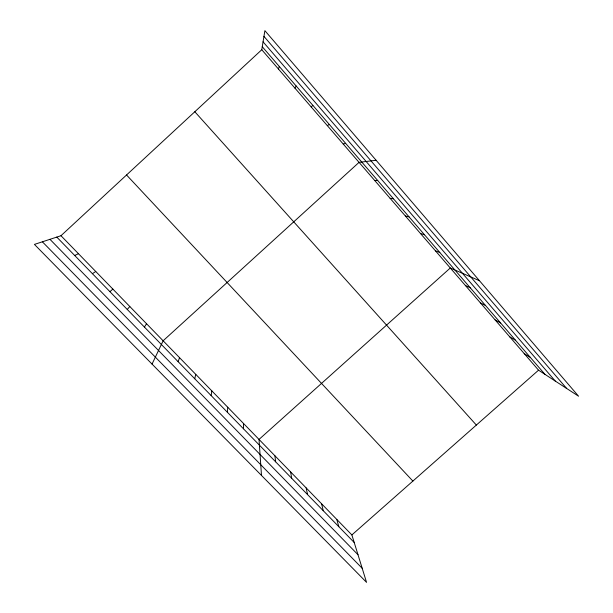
<?xml version="1.0" encoding="UTF-8"?>
<svg xmlns="http://www.w3.org/2000/svg" width="613" height="613" viewBox="0 0 613 613"><rect width="100%" height="100%" fill="white"/><g stroke="black" fill="none" stroke-linecap="round" stroke-linejoin="round"><path stroke-width="0.92" d="M227.415 412.296L227.714 407.216M211.171 395.615L211.814 390.872M261.774 49.73L264.885 30.65L578.572 396.213L538.543 370.183L261.774 49.73L60.978 235.721L34.428 244.403L366.543 582.35L351.87 534.927L60.978 235.721M194.742 378.75L195.754 374.351M178.145 361.701L179.525 357.655M278.432 69.016L279.313 66.48M152.047 364.091L163.127 340.782L359.049 162.361L376.106 160.269M294.907 88.088L296.171 86.012M144.407 327.066L146.553 323.733M127.266 309.458L129.803 306.508M311.205 106.961L312.837 105.336M351.87 534.927L538.543 370.183M109.934 291.665L112.869 289.091M92.417 273.674L95.758 271.498M327.327 125.627L329.319 124.439M74.702 255.483L78.464 253.705M343.272 144.086L345.625 143.335M374.658 180.429L377.7 180.513M390.106 198.313L393.477 198.804M405.385 216.006L409.086 216.887M420.51 233.522L424.525 234.787M435.475 250.847L439.805 252.495M479.466 280.716L450.287 267.996L259.023 439.421L261.483 475.443M465.382 285.482L470.324 287.872M480.324 302.776L485.565 305.535M495.105 319.894L500.645 323.013M509.74 336.836L515.564 340.299M524.215 353.594L530.322 357.41M49.959 239.323L358.007 554.75M42.381 241.806L362.183 568.274M56.787 237.093L354.214 542.497M126.546 174.989L412.886 481.082M194.819 111.75L476.355 425.07M262.264 46.718L544.919 374.328M263.061 41.822L555.263 381.056M263.95 36.374L566.673 388.473M336.79 519.418L338.828 526.697M321.557 503.748L323.273 510.729M306.163 487.917L307.565 494.591M290.616 471.918L291.681 478.286M274.9 455.758L275.635 461.804M243.445 423.399L243.499 428.809"/></g></svg>
